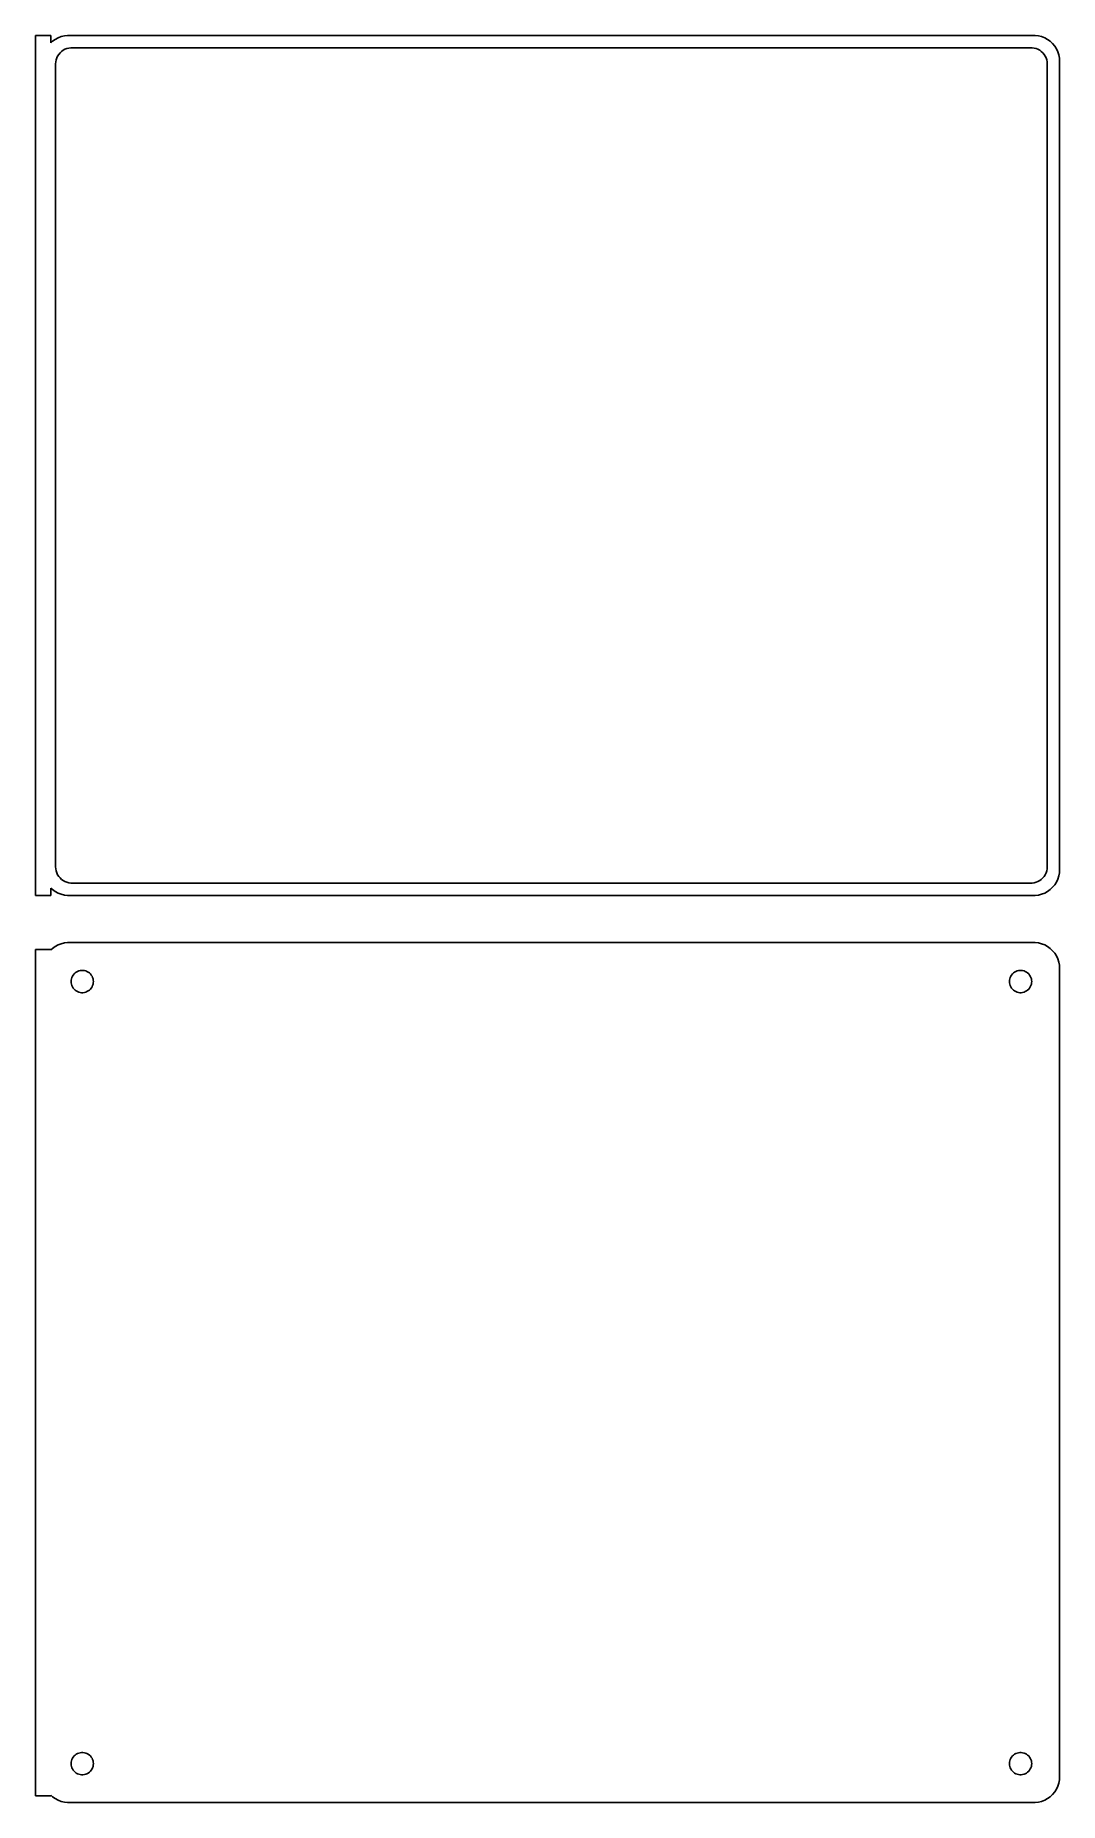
# Model space of a CAD drawing. Header units: metres. Extents: x -99 to 98, y 266 to 604.
import ezdxf

# ---------------------------------------------------------------- set-up
doc = ezdxf.new("R2010")
doc.units = ezdxf.units.M

msp = doc.modelspace()

# ---------------------------------------------------------------- linework, layer by layer
for p, q in [((-96, 604.479), (-99, 604.479)), ((-99, 604.479), (-99, 439.521)), ((-96, 603.059), (-96, 604.479)), ((-95.1791, 603.722), (-95.6871, 603.353)), ((-94.6289, 604.024), (-95.1791, 603.722)), ((-94.0451, 604.255), (-94.6289, 604.024)), ((-93.4369, 604.411), (-94.0451, 604.255)), ((-92.8139, 604.49), (-93.4369, 604.411)), ((92.8139, 604.49), (-92.8139, 604.49)), ((93.4369, 604.411), (92.8139, 604.49)), ((94.0451, 604.255), (93.4369, 604.411)), ((94.6289, 604.024), (94.0451, 604.255)), ((95.1791, 603.722), (94.6289, 604.024)), ((95.6871, 603.353), (95.1791, 603.722)), ((-95.6871, 603.353), (-96, 603.059)), ((-95.0151, 599.774), (-94.8943, 600.146)), ((-94.8943, 600.146), (-94.7279, 600.5)), ((-94.7279, 600.5), (-94.5184, 600.83)), ((-94.5184, 600.83), (-94.2692, 601.131)), ((-94.2692, 601.131), (-93.9843, 601.399)), ((-93.9843, 601.399), (-93.668, 601.628)), ((-93.668, 601.628), (-93.3254, 601.817)), ((-93.3254, 601.817), (-92.9619, 601.961)), ((-92.9619, 601.961), (-92.5833, 602.058)), ((-92.5833, 602.058), (-92.1955, 602.107)), ((-92.1955, 602.107), (92.1955, 602.107)), ((92.1955, 602.107), (92.5833, 602.058)), ((92.5833, 602.058), (92.9619, 601.961)), ((92.9619, 601.961), (93.3254, 601.817)), ((93.3254, 601.817), (93.668, 601.628)), ((93.668, 601.628), (93.9843, 601.399)), ((93.9843, 601.399), (94.2692, 601.131)), ((94.2692, 601.131), (94.5184, 600.83)), ((94.5184, 600.83), (94.7279, 600.5)), ((94.7279, 600.5), (94.8943, 600.146)), ((94.8943, 600.146), (95.0151, 599.774)), ((96.1448, 602.923), (95.6871, 603.353)), ((96.5451, 602.439), (96.1448, 602.923)), ((96.8815, 601.909), (96.5451, 602.439)), ((97.1489, 601.341), (96.8815, 601.909)), ((97.3429, 600.743), (97.1489, 601.341)), ((97.4606, 600.127), (97.3429, 600.743)), ((97.5, 599.5), (97.4606, 600.127)), ((-95.1129, 599), (-95.0884, 599.39)), ((-95.1129, 445), (-95.1129, 599)), ((-95.0884, 599.39), (-95.0151, 599.774)), ((95.0151, 599.774), (95.0884, 599.39)), ((95.0884, 599.39), (95.1129, 599)), ((95.1129, 599), (95.1129, 445)), ((97.5, 444.5), (97.5, 599.5)), ((-95.0884, 444.61), (-95.1129, 445)), ((-95.0151, 444.226), (-95.0884, 444.61)), ((-94.8943, 443.854), (-95.0151, 444.226)), ((95.0151, 444.226), (94.8943, 443.854)), ((95.0884, 444.61), (95.0151, 444.226)), ((95.1129, 445), (95.0884, 444.61)), ((97.4606, 443.873), (97.5, 444.5)), ((-96, 439.521), (-96, 440.941)), ((-96, 440.941), (-95.6871, 440.647)), ((-94.7279, 443.5), (-94.8943, 443.854)), ((-94.5184, 443.17), (-94.7279, 443.5)), ((-94.2692, 442.869), (-94.5184, 443.17)), ((-93.9843, 442.601), (-94.2692, 442.869)), ((-93.668, 442.372), (-93.9843, 442.601)), ((-93.3254, 442.183), (-93.668, 442.372)), ((-92.9619, 442.039), (-93.3254, 442.183)), ((-92.5833, 441.942), (-92.9619, 442.039)), ((-92.1955, 441.893), (-92.5833, 441.942)), ((92.1955, 441.893), (-92.1955, 441.893)), ((92.5833, 441.942), (92.1955, 441.893)), ((92.9619, 442.039), (92.5833, 441.942)), ((93.3254, 442.183), (92.9619, 442.039)), ((93.668, 442.372), (93.3254, 442.183)), ((93.9843, 442.601), (93.668, 442.372)), ((94.2692, 442.869), (93.9843, 442.601)), ((94.5184, 443.17), (94.2692, 442.869)), ((94.7279, 443.5), (94.5184, 443.17)), ((94.8943, 443.854), (94.7279, 443.5)), ((95.6871, 440.647), (96.1448, 441.077)), ((96.1448, 441.077), (96.5451, 441.561)), ((96.5451, 441.561), (96.8815, 442.091)), ((96.8815, 442.091), (97.1489, 442.659)), ((97.1489, 442.659), (97.3429, 443.257)), ((97.3429, 443.257), (97.4606, 443.873)), ((-99, 439.521), (-96, 439.521)), ((-95.6871, 440.647), (-95.1791, 440.278)), ((-95.1791, 440.278), (-94.6289, 439.976)), ((-94.6289, 439.976), (-94.0451, 439.745)), ((-94.0451, 439.745), (-93.4369, 439.589)), ((-93.4369, 439.589), (-92.8139, 439.51)), ((-92.8139, 439.51), (92.8139, 439.51)), ((92.8139, 439.51), (93.4369, 439.589)), ((93.4369, 439.589), (94.0451, 439.745)), ((94.0451, 439.745), (94.6289, 439.976)), ((94.6289, 439.976), (95.1791, 440.278)), ((95.1791, 440.278), (95.6871, 440.647)), ((-96, 429.153), (-99, 429.153)), ((-99, 429.153), (-99, 266.847)), ((-95.6871, 429.353), (-96, 429.059)), ((-96, 429.059), (-96, 429.153)), ((-95.1791, 429.722), (-95.6871, 429.353)), ((-94.6289, 430.024), (-95.1791, 429.722)), ((-94.0451, 430.255), (-94.6289, 430.024)), ((-93.4369, 430.411), (-94.0451, 430.255)), ((-92.8139, 430.49), (-93.4369, 430.411)), ((92.8139, 430.49), (-92.8139, 430.49)), ((93.4369, 430.411), (92.8139, 430.49)), ((94.0451, 430.255), (93.4369, 430.411)), ((94.6289, 430.024), (94.0451, 430.255)), ((95.1791, 429.722), (94.6289, 430.024)), ((95.6871, 429.353), (95.1791, 429.722)), ((96.1448, 428.923), (95.6871, 429.353)), ((96.5451, 428.439), (96.1448, 428.923)), ((96.8815, 427.909), (96.5451, 428.439)), ((97.1489, 427.341), (96.8815, 427.909)), ((97.3429, 426.743), (97.1489, 427.341)), ((-92.0682, 423.531), (-91.9853, 423.786)), ((-91.9853, 423.786), (-91.8712, 424.029)), ((-91.8712, 424.029), (-91.7275, 424.255)), ((-91.7275, 424.255), (-91.5566, 424.462)), ((-91.5566, 424.462), (-91.3611, 424.645)), ((-91.3611, 424.645), (-91.1441, 424.803)), ((-91.1441, 424.803), (-90.9092, 424.932)), ((-90.9092, 424.932), (-90.6598, 425.031)), ((-90.6598, 425.031), (-90.4001, 425.097)), ((-90.4001, 425.097), (-90.1341, 425.131)), ((-90.1341, 425.131), (-89.8659, 425.131)), ((-89.8659, 425.131), (-89.5999, 425.097)), ((-89.5999, 425.097), (-89.3401, 425.031)), ((-89.3401, 425.031), (-89.0908, 424.932)), ((-89.0908, 424.932), (-88.8559, 424.803)), ((-88.8559, 424.803), (-88.6389, 424.645)), ((-88.6389, 424.645), (-88.4434, 424.462)), ((-88.4434, 424.462), (-88.2725, 424.255)), ((-88.2725, 424.255), (-88.1288, 424.029)), ((-88.1288, 424.029), (-88.0146, 423.786)), ((-88.0146, 423.786), (-87.9318, 423.531)), ((87.9318, 423.531), (88.0146, 423.786)), ((88.0146, 423.786), (88.1288, 424.029)), ((88.1288, 424.029), (88.2725, 424.255)), ((88.2725, 424.255), (88.4434, 424.462)), ((88.4434, 424.462), (88.6389, 424.645)), ((88.6389, 424.645), (88.8559, 424.803)), ((88.8559, 424.803), (89.0908, 424.932)), ((89.0908, 424.932), (89.3401, 425.031)), ((89.3401, 425.031), (89.5999, 425.097)), ((89.5999, 425.097), (89.8659, 425.131)), ((89.8659, 425.131), (90.1341, 425.131)), ((90.1341, 425.131), (90.4001, 425.097)), ((90.4001, 425.097), (90.6598, 425.031)), ((90.6598, 425.031), (90.9092, 424.932)), ((90.9092, 424.932), (91.1441, 424.803)), ((91.1441, 424.803), (91.3611, 424.645)), ((91.3611, 424.645), (91.5566, 424.462)), ((91.5566, 424.462), (91.7275, 424.255)), ((91.7275, 424.255), (91.8712, 424.029)), ((91.8712, 424.029), (91.9853, 423.786)), ((91.9853, 423.786), (92.0682, 423.531)), ((97.4606, 426.127), (97.3429, 426.743)), ((97.5, 425.5), (97.4606, 426.127)), ((97.5, 270.5), (97.5, 425.5)), ((-92.1353, 423), (-92.1185, 423.268)), ((-92.1185, 422.732), (-92.1353, 423)), ((-92.1185, 423.268), (-92.0682, 423.531)), ((-92.0682, 422.469), (-92.1185, 422.732)), ((-91.9853, 422.214), (-92.0682, 422.469)), ((-91.8712, 421.971), (-91.9853, 422.214)), ((-91.7275, 421.745), (-91.8712, 421.971)), ((-91.5566, 421.538), (-91.7275, 421.745)), ((-91.3611, 421.355), (-91.5566, 421.538)), ((-91.1441, 421.197), (-91.3611, 421.355)), ((-90.9092, 421.068), (-91.1441, 421.197)), ((-90.6598, 420.969), (-90.9092, 421.068)), ((-90.4001, 420.903), (-90.6598, 420.969)), ((-90.1341, 420.869), (-90.4001, 420.903)), ((-89.8659, 420.869), (-90.1341, 420.869)), ((-89.5999, 420.903), (-89.8659, 420.869)), ((-89.3401, 420.969), (-89.5999, 420.903)), ((-89.0908, 421.068), (-89.3401, 420.969)), ((-88.8559, 421.197), (-89.0908, 421.068)), ((-88.6389, 421.355), (-88.8559, 421.197)), ((-88.4434, 421.538), (-88.6389, 421.355)), ((-88.2725, 421.745), (-88.4434, 421.538)), ((-88.1288, 421.971), (-88.2725, 421.745)), ((-88.0146, 422.214), (-88.1288, 421.971)), ((-87.9318, 422.469), (-88.0146, 422.214)), ((-87.9318, 423.531), (-87.8815, 423.268)), ((-87.8815, 422.732), (-87.9318, 422.469)), ((-87.8815, 423.268), (-87.8647, 423)), ((-87.8647, 423), (-87.8815, 422.732)), ((87.8647, 423), (87.8815, 423.268)), ((87.8815, 422.732), (87.8647, 423)), ((87.8815, 423.268), (87.9318, 423.531)), ((87.9318, 422.469), (87.8815, 422.732)), ((88.0146, 422.214), (87.9318, 422.469)), ((88.1288, 421.971), (88.0146, 422.214)), ((88.2725, 421.745), (88.1288, 421.971)), ((88.4434, 421.538), (88.2725, 421.745)), ((88.6389, 421.355), (88.4434, 421.538)), ((88.8559, 421.197), (88.6389, 421.355)), ((89.0908, 421.068), (88.8559, 421.197)), ((89.3401, 420.969), (89.0908, 421.068)), ((89.5999, 420.903), (89.3401, 420.969)), ((89.8659, 420.869), (89.5999, 420.903)), ((90.1341, 420.869), (89.8659, 420.869)), ((90.4001, 420.903), (90.1341, 420.869)), ((90.6598, 420.969), (90.4001, 420.903)), ((90.9092, 421.068), (90.6598, 420.969)), ((91.1441, 421.197), (90.9092, 421.068)), ((91.3611, 421.355), (91.1441, 421.197)), ((91.5566, 421.538), (91.3611, 421.355)), ((91.7275, 421.745), (91.5566, 421.538)), ((91.8712, 421.971), (91.7275, 421.745)), ((91.9853, 422.214), (91.8712, 421.971)), ((92.0682, 422.469), (91.9853, 422.214)), ((92.0682, 423.531), (92.1185, 423.268)), ((92.1185, 422.732), (92.0682, 422.469)), ((92.1185, 423.268), (92.1353, 423)), ((92.1353, 423), (92.1185, 422.732)), ((-91.5566, 274.462), (-91.3611, 274.645)), ((-91.3611, 274.645), (-91.1441, 274.803)), ((-91.1441, 274.803), (-90.9092, 274.932)), ((-90.9092, 274.932), (-90.6598, 275.031)), ((-90.6598, 275.031), (-90.4001, 275.097)), ((-90.4001, 275.097), (-90.1341, 275.131)), ((-90.1341, 275.131), (-89.8659, 275.131)), ((-89.8659, 275.131), (-89.5999, 275.097)), ((-89.5999, 275.097), (-89.3401, 275.031)), ((-89.3401, 275.031), (-89.0908, 274.932)), ((-89.0908, 274.932), (-88.8559, 274.803)), ((-88.8559, 274.803), (-88.6389, 274.645)), ((-88.6389, 274.645), (-88.4434, 274.462)), ((88.4434, 274.462), (88.6389, 274.645)), ((88.6389, 274.645), (88.8559, 274.803)), ((88.8559, 274.803), (89.0908, 274.932)), ((89.0908, 274.932), (89.3401, 275.031)), ((89.3401, 275.031), (89.5999, 275.097)), ((89.5999, 275.097), (89.8659, 275.131)), ((89.8659, 275.131), (90.1341, 275.131)), ((90.1341, 275.131), (90.4001, 275.097)), ((90.4001, 275.097), (90.6598, 275.031)), ((90.6598, 275.031), (90.9092, 274.932)), ((90.9092, 274.932), (91.1441, 274.803)), ((91.1441, 274.803), (91.3611, 274.645)), ((91.3611, 274.645), (91.5566, 274.462)), ((-92.1353, 273), (-92.1185, 273.268)), ((-92.1185, 272.732), (-92.1353, 273)), ((-92.1185, 273.268), (-92.0682, 273.531)), ((-92.0682, 272.469), (-92.1185, 272.732)), ((-92.0682, 273.531), (-91.9853, 273.786)), ((-91.9853, 272.214), (-92.0682, 272.469)), ((-91.9853, 273.786), (-91.8712, 274.029)), ((-91.8712, 271.971), (-91.9853, 272.214)), ((-91.8712, 274.029), (-91.7275, 274.255)), ((-91.7275, 271.745), (-91.8712, 271.971)), ((-91.7275, 274.255), (-91.5566, 274.462)), ((-91.5566, 271.538), (-91.7275, 271.745)), ((-91.3611, 271.355), (-91.5566, 271.538)), ((-91.1441, 271.197), (-91.3611, 271.355)), ((-90.9092, 271.068), (-91.1441, 271.197)), ((-88.8559, 271.197), (-89.0908, 271.068)), ((-88.6389, 271.355), (-88.8559, 271.197)), ((-88.4434, 271.538), (-88.6389, 271.355)), ((-88.4434, 274.462), (-88.2725, 274.255)), ((-88.2725, 271.745), (-88.4434, 271.538)), ((-88.2725, 274.255), (-88.1288, 274.029)), ((-88.1288, 271.971), (-88.2725, 271.745)), ((-88.1288, 274.029), (-88.0146, 273.786)), ((-88.0146, 272.214), (-88.1288, 271.971)), ((-88.0146, 273.786), (-87.9318, 273.531)), ((-87.9318, 272.469), (-88.0146, 272.214)), ((-87.9318, 273.531), (-87.8815, 273.268)), ((-87.8815, 272.732), (-87.9318, 272.469)), ((-87.8815, 273.268), (-87.8647, 273)), ((-87.8647, 273), (-87.8815, 272.732)), ((87.8647, 273), (87.8815, 273.268)), ((87.8815, 272.732), (87.8647, 273)), ((87.8815, 273.268), (87.9318, 273.531)), ((87.9318, 272.469), (87.8815, 272.732)), ((87.9318, 273.531), (88.0146, 273.786)), ((88.0146, 272.214), (87.9318, 272.469)), ((88.0146, 273.786), (88.1288, 274.029)), ((88.1288, 271.971), (88.0146, 272.214)), ((88.1288, 274.029), (88.2725, 274.255)), ((88.2725, 271.745), (88.1288, 271.971)), ((88.2725, 274.255), (88.4434, 274.462)), ((88.4434, 271.538), (88.2725, 271.745)), ((88.6389, 271.355), (88.4434, 271.538)), ((88.8559, 271.197), (88.6389, 271.355)), ((89.0908, 271.068), (88.8559, 271.197)), ((91.1441, 271.197), (90.9092, 271.068)), ((91.3611, 271.355), (91.1441, 271.197)), ((91.5566, 271.538), (91.3611, 271.355)), ((91.5566, 274.462), (91.7275, 274.255)), ((91.7275, 271.745), (91.5566, 271.538)), ((91.7275, 274.255), (91.8712, 274.029)), ((91.8712, 271.971), (91.7275, 271.745)), ((91.8712, 274.029), (91.9853, 273.786)), ((91.9853, 272.214), (91.8712, 271.971)), ((91.9853, 273.786), (92.0682, 273.531)), ((92.0682, 272.469), (91.9853, 272.214)), ((92.0682, 273.531), (92.1185, 273.268)), ((92.1185, 272.732), (92.0682, 272.469)), ((92.1185, 273.268), (92.1353, 273)), ((92.1353, 273), (92.1185, 272.732)), ((-90.6598, 270.969), (-90.9092, 271.068)), ((-90.4001, 270.903), (-90.6598, 270.969)), ((-90.1341, 270.869), (-90.4001, 270.903)), ((-89.8659, 270.869), (-90.1341, 270.869)), ((-89.5999, 270.903), (-89.8659, 270.869)), ((-89.3401, 270.969), (-89.5999, 270.903)), ((-89.0908, 271.068), (-89.3401, 270.969)), ((89.3401, 270.969), (89.0908, 271.068)), ((89.5999, 270.903), (89.3401, 270.969)), ((89.8659, 270.869), (89.5999, 270.903)), ((90.1341, 270.869), (89.8659, 270.869)), ((90.4001, 270.903), (90.1341, 270.869)), ((90.6598, 270.969), (90.4001, 270.903)), ((90.9092, 271.068), (90.6598, 270.969)), ((96.5451, 267.561), (96.8815, 268.091)), ((96.8815, 268.091), (97.1489, 268.659)), ((97.1489, 268.659), (97.3429, 269.257)), ((97.3429, 269.257), (97.4606, 269.873)), ((97.4606, 269.873), (97.5, 270.5)), ((-99, 266.847), (-96, 266.847)), ((-96, 266.847), (-96, 266.941)), ((-96, 266.941), (-95.6871, 266.647)), ((-95.6871, 266.647), (-95.1791, 266.278)), ((-95.1791, 266.278), (-94.6289, 265.976)), ((-94.6289, 265.976), (-94.0451, 265.745)), ((-94.0451, 265.745), (-93.4369, 265.589)), ((-93.4369, 265.589), (-92.8139, 265.51)), ((-92.8139, 265.51), (92.8139, 265.51)), ((92.8139, 265.51), (93.4369, 265.589)), ((93.4369, 265.589), (94.0451, 265.745)), ((94.0451, 265.745), (94.6289, 265.976)), ((94.6289, 265.976), (95.1791, 266.278)), ((95.1791, 266.278), (95.6871, 266.647)), ((95.6871, 266.647), (96.1448, 267.077)), ((96.1448, 267.077), (96.5451, 267.561))]:
    msp.add_line(p, q)

doc.saveas('drawing.dxf')
